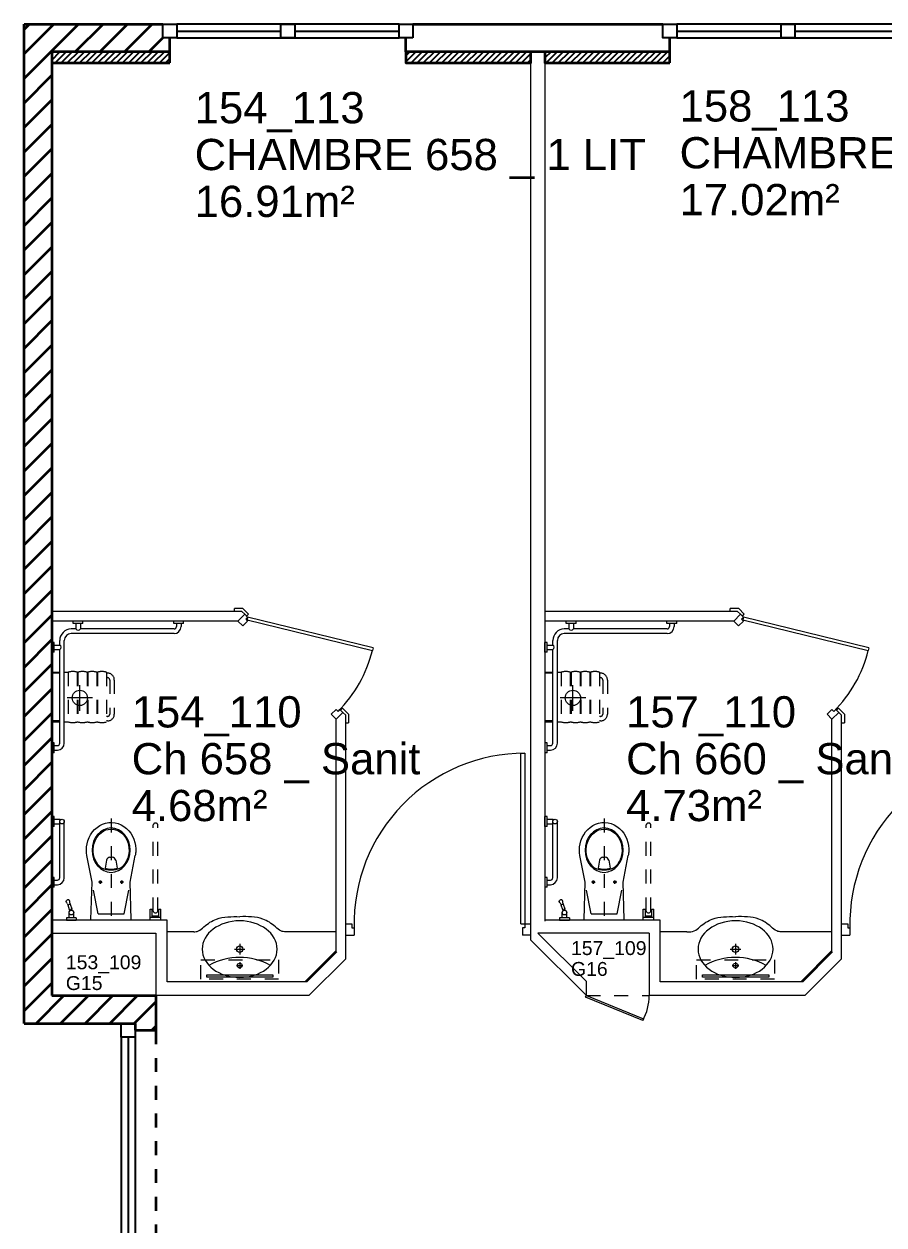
# Model space of a CAD drawing. Header units: metres. Extents: x -8 to 211, y -5 to 116.
# Drawn here: x 152.5 to 158.69, y 107.29 to 115.95 of the extents above; entities that cross this region are included whole.
import ezdxf

# ---------------------------------------------------------------- set-up
doc = ezdxf.new("R2010")
doc.units = ezdxf.units.M
doc.header["$LTSCALE"] = 0.6
doc.header["$MEASUREMENT"] = 0
for name, pattern in [('CACHÉ', [0.25, 0.125, -0.125]), ('CONTINU', [0]), ('HIDDEN2', [0.1875, 0.125, -0.0625])]:
    doc.linetypes.add(name, pattern=pattern)
doc.layers.get('0').update_dxf_attribs({"linetype": 'CONTINUOUS'})
for name, color, linetype in [('004 cloisons', 7, 'CONTINUOUS'), ('004 isolation', 7, 'CONTINUOUS'), ('007 Fenêtre', 7, 'CONTINUOUS'), ('A_Etiqu_Gaine', 8, 'CONTINUOUS'), ('A_Etiqu_Gaine_ancien', 8, 'CONTINUOUS'), ('A_Etiqu_Gaine_code', 8, 'CONTINUOUS'), ('A_Etiqu_Local', 8, 'CONTINUOUS')]:
    doc.layers.add(name, color=color, linetype=linetype)
for name, color, linetype, lineweight in [('A_MURS_CLOI', 7, 'CONTINU', 20), ('A_MURS_STRU', 7, 'CONTINU', 35), ('A_PORT', 8, 'CONTINUOUS', 0), ('A_SANI', 5, 'CONTINU', 0)]:
    doc.layers.add(name, color=color, linetype=linetype, lineweight=lineweight)
doc.styles.add('Attribut', font='arial.ttf')

# ---------------------------------------------------------------- blocks, each defined once
blk = doc.blocks.new('BROCA4-G699')
at = {"layer": '004 cloisons', "color": 1, "linetype": 'Continuous'}
for p, q in [((8.25001, 63.200008), (8.250002, 61.550018)), ((8.299997, 63.200008), (8.299997, 61.650017)), ((8.350008, 63.200008), (8.350008, 61.650017))]:
    blk.add_line(p, q, dxfattribs=at)
at = {"layer": '004 cloisons', "color": 7, "linetype": 'Continuous'}
for points in [[(8.25001, 63.200008), (8.25001, 63.300007), (8.350008, 63.300007), (8.350008, 63.200008)], [(8.25001, 61.550018), (8.25001, 61.650017), (8.350008, 61.650017), (8.350008, 61.550018)]]:
    blk.add_lwpolyline(points, close=True, dxfattribs=at)
blk = doc.blocks.new('BROCA4-G744')
at = {"layer": '004 cloisons', "color": 1, "linetype": 'Continuous'}
for p, q in [((13.850506, 70.499481), (12.250507, 70.499489)), ((12.250507, 70.449486), (13.000507, 70.449486)), ((13.100506, 70.449486), (13.850506, 70.449486)), ((12.250507, 70.39949), (13.850506, 70.399483))]:
    blk.add_line(p, q, dxfattribs=at)
at = {"layer": '004 cloisons', "color": 7, "linetype": 'Continuous'}
for points in [[(12.250507, 70.39949), (12.150509, 70.39949), (12.150509, 70.499489), (12.250507, 70.499489)], [(13.100506, 70.39949), (13.000507, 70.39949), (13.000507, 70.499489), (13.100506, 70.499489)], [(13.950504, 70.399483), (13.850506, 70.399483), (13.850506, 70.499481), (13.950504, 70.499481)]]:
    blk.add_lwpolyline(points, close=True, dxfattribs=at)
blk = doc.blocks.new('BROCA4-G749')
at = {"layer": '004 cloisons', "color": 1, "linetype": 'Continuous'}
for p, q in [((10.249798, 70.499474), (8.649792, 70.499489)), ((8.649792, 70.449486), (9.399792, 70.449486)), ((9.49979, 70.449486), (10.249798, 70.449486)), ((8.649792, 70.399483), (10.249798, 70.399483))]:
    blk.add_line(p, q, dxfattribs=at)
at = {"layer": '004 cloisons', "color": 7, "linetype": 'Continuous'}
for points in [[(8.649792, 70.399483), (8.549793, 70.399483), (8.549793, 70.499489), (8.649792, 70.499489)], [(9.49979, 70.399483), (9.399792, 70.399483), (9.399792, 70.499489), (9.49979, 70.499489)], [(10.349796, 70.399483), (10.249798, 70.399483), (10.249798, 70.499474), (10.349796, 70.499474)]]:
    blk.add_lwpolyline(points, close=True, dxfattribs=at)
blk = doc.blocks.new('A_Etiqu_Local')
at = {"style": 'Attribut', "flags": 1}
for tag, p in [('CODE_HOPITAL', (-0.4463, 1.9737)), ('CODE_SITE', (-0.4463, 1.7487)), ('CODE_BATIMENT', (-0.4463, 1.5237)), ('CODE_SECTEUR', (-0.4463, 1.2987)), ('CODE_ETAGE', (-0.4463, 1.0737)), ('NOM_NORMALISE', (-0.4463, -0.843)), ('SECTEUR_ACTIVITE', (-0.4463, -1.068)), ('SOUS_SECTEUR_ACTIVITE', (-0.4463, -1.293)), ('VOLUME', (-0.4463, -1.518)), ('SERVICE', (-0.4463, -1.743)), ('CODE_UG', (-0.4463, -1.968)), ('CODE_UA', (-0.4463, -2.193)), ('CODE_POLE', (-0.4463, -2.418)), ('OCCUPANT_EXTERNE', (-0.4463, -2.643)), ('DISPONIBILITE', (-0.4463, -2.868)), ('ACCES_HANDICAPES', (-0.4463, -3.093)), ('NATURE_SOL', (-0.4463, -3.318)), ('RISQUE_LABORATOIRE', (-0.4463, -3.543)), ('AMIANTE', (-0.4463, -3.768))]:
    blk.add_attdef(tag, p, '', height=0.15, dxfattribs=at)
at = {"layer": 'A_Etiqu_Local', "style": 'Attribut'}
for tag, p in [('CODE_PIECE', (-0.4483, 0.5327)), ('NOM_USAGE', (-0.4483, 0.1952)), ('SURFACE', (-0.4483, -0.1423))]:
    blk.add_attdef(tag, p, '', height=0.225, dxfattribs=at)
blk = doc.blocks.new('A_Etiqu_Gaine')
at = {"style": 'Attribut', "flags": 1}
for tag, p in [('CODE_HOPITAL', (-0.4323, 0.8651)), ('CODE_SITE', (-0.4323, 0.7151)), ('CODE_BATIMENT', (-0.4323, 0.5651)), ('CODE_SECTEUR', (-0.4323, 0.4151)), ('CODE_ETAGE', (-0.4323, 0.2651)), ('NOM_NORMALISE', (-0.4323, -0.3349)), ('SECTEUR_ACTIVITE', (-0.4323, -0.4849)), ('SOUS_SECTEUR_ACTIVITE', (-0.4323, -0.6349)), ('SURFACE', (-0.4323, -0.7849)), ('CODE_UG', (-0.4323, -0.9349)), ('CODE_POLE', (-0.4323, -1.0849)), ('AMIANTE', (-0.4323, -1.2349))]:
    blk.add_attdef(tag, p, '', height=0.1, dxfattribs=at)
at = {"layer": 'A_Etiqu_Gaine', "style": 'Attribut'}
blk.add_attdef('NOM_USAGE', (-0.4323, -0.1849), '', height=0.1, dxfattribs=at)
at = {"layer": 'A_Etiqu_Gaine_ancien', "style": 'Attribut'}
blk.add_attdef('CODE_PIECE_ANCIEN', (-0.4323, 0.1151), '', height=0.1, dxfattribs=at)
at = {"layer": 'A_Etiqu_Gaine_code', "style": 'Attribut'}
blk.add_attdef('CODE_PIECE', (-0.4323, -0.0349), '', height=0.1, dxfattribs=at)

msp = doc.modelspace()

# ---------------------------------------------------------------- linework, layer by layer
at = {"layer": '004 cloisons', "color": 8, "linetype": 'Continuous'}
msp.add_line((156.2499, 115.7456), (156.1499, 115.7456), dxfattribs=at)
at = {"layer": '004 isolation', "color": 8, "linetype": 'Continuous'}
for p, q in [((152.7146, 115.7456), (152.6999, 115.7309)), ((152.6999, 115.6867), (152.7588, 115.7456)), ((152.6999, 115.6656), (152.6999, 115.7456)), ((152.6999, 115.7456), (153.5497, 115.7456)), ((152.803, 115.7456), (152.723, 115.6656)), ((152.7672, 115.6656), (152.8472, 115.7456)), ((152.8914, 115.7456), (152.8114, 115.6656)), ((152.8556, 115.6656), (152.9356, 115.7456)), ((152.9798, 115.7456), (152.8998, 115.6656)), ((152.944, 115.6656), (153.024, 115.7456)), ((153.0682, 115.7456), (152.9882, 115.6656)), ((153.0324, 115.6656), (153.1123, 115.7456)), ((153.1565, 115.7456), (153.0766, 115.6656)), ((153.1207, 115.6656), (153.2007, 115.7456)), ((153.2449, 115.7456), (153.165, 115.6656)), ((153.2091, 115.6656), (153.2891, 115.7456)), ((153.3333, 115.7456), (153.2533, 115.6656)), ((153.2975, 115.6656), (153.3775, 115.7456)), ((153.4217, 115.7456), (153.3417, 115.6656)), ((153.3859, 115.6656), (153.4659, 115.7456)), ((153.5101, 115.7456), (153.4301, 115.6656)), ((153.4743, 115.6656), (153.5496, 115.741)), ((153.5496, 115.6968), (153.5185, 115.6656)), ((153.5497, 115.7456), (153.5497, 115.6656)), ((155.2778, 115.7456), (155.2496, 115.7174)), ((155.2496, 115.6732), (155.322, 115.7456)), ((155.2497, 115.7456), (156.1499, 115.7456)), ((155.2497, 115.6656), (155.2497, 115.7456)), ((155.3662, 115.7456), (155.2862, 115.6656)), ((155.3304, 115.6656), (155.4104, 115.7456)), ((155.4546, 115.7456), (155.3746, 115.6656)), ((155.4188, 115.6656), (155.4988, 115.7456)), ((155.543, 115.7456), (155.463, 115.6656)), ((155.5072, 115.6656), (155.5872, 115.7456)), ((155.6314, 115.7456), (155.5514, 115.6656)), ((155.5956, 115.6656), (155.6756, 115.7456)), ((155.7198, 115.7456), (155.6398, 115.6656)), ((155.684, 115.6656), (155.764, 115.7456)), ((155.8082, 115.7456), (155.7282, 115.6656)), ((155.7724, 115.6656), (155.8524, 115.7456)), ((155.8966, 115.7456), (155.8166, 115.6656)), ((155.8608, 115.6656), (155.9408, 115.7456)), ((155.985, 115.7456), (155.9049, 115.6656)), ((155.9491, 115.6656), (156.0291, 115.7456)), ((156.0733, 115.7456), (155.9933, 115.6656)), ((156.0376, 115.6656), (156.1175, 115.7456)), ((156.1499, 115.7337), (156.0817, 115.6656)), ((156.1259, 115.6656), (156.1499, 115.6896)), ((156.1499, 115.7456), (156.1499, 115.6656)), ((156.2943, 115.7456), (156.2501, 115.7014)), ((156.2502, 115.7456), (157.1504, 115.7456)), ((156.2502, 115.6656), (156.2502, 115.7456)), ((156.2585, 115.6656), (156.3385, 115.7456)), ((156.3827, 115.7456), (156.3027, 115.6656)), ((156.3469, 115.6656), (156.4269, 115.7456)), ((156.4711, 115.7456), (156.3911, 115.6656)), ((156.4353, 115.6656), (156.5153, 115.7456)), ((156.5595, 115.7456), (156.4795, 115.6656)), ((156.5237, 115.6656), (156.6037, 115.7456)), ((156.6479, 115.7456), (156.5679, 115.6656)), ((156.6121, 115.6656), (156.692, 115.7456)), ((156.7363, 115.7456), (156.6562, 115.6656)), ((156.7005, 115.6656), (156.7805, 115.7456)), ((156.8247, 115.7456), (156.7447, 115.6656)), ((156.7889, 115.6656), (156.8688, 115.7456)), ((156.913, 115.7456), (156.833, 115.6656)), ((156.8772, 115.6656), (156.9572, 115.7456)), ((157.0014, 115.7456), (156.9214, 115.6656)), ((156.9656, 115.6656), (157.0456, 115.7456)), ((157.0898, 115.7456), (157.0098, 115.6656)), ((157.054, 115.6656), (157.134, 115.7456)), ((157.1504, 115.7178), (157.0982, 115.6656)), ((157.1504, 115.7456), (157.1504, 115.6656)), ((153.5497, 115.6656), (152.6999, 115.6656)), ((156.1499, 115.6656), (155.2497, 115.6656)), ((157.1504, 115.6656), (156.2502, 115.6656)), ((157.1424, 115.6656), (157.1504, 115.6736))]:
    msp.add_line(p, q, dxfattribs=at)
at = {"layer": 'A_MURS_CLOI', "color": 8, "linetype": 'Continuous'}
for p, q in [((156.2499, 115.7456), (156.2499, 109.4832)), ((154.0677, 111.7145), (152.6999, 111.7145)), ((154.0142, 111.7145), (154.0142, 111.7345)), ((154.076, 111.7345), (154.0142, 111.7345)), ((154.0677, 111.7145), (154.0885, 111.6937)), ((154.076, 111.7345), (154.1157, 111.6948)), ((157.638, 111.7145), (156.2499, 111.7145)), ((157.6463, 111.7345), (157.5845, 111.7345)), ((157.5845, 111.7145), (157.5845, 111.7345)), ((157.638, 111.7145), (157.6588, 111.6937)), ((157.6463, 111.7345), (157.686, 111.6948)), ((154.0387, 111.6445), (152.6999, 111.6445)), ((154.1016, 111.6806), (154.1157, 111.6948)), ((157.6096, 111.6445), (156.2499, 111.6445)), ((157.6719, 111.6806), (157.686, 111.6948)), ((154.7927, 111.0178), (154.7786, 111.0036)), ((154.7927, 111.0178), (154.8364, 110.9741)), ((158.363, 111.0178), (158.3489, 111.0036)), ((158.363, 111.0178), (158.4067, 110.9741)), ((154.7464, 109.2629), (154.7464, 110.9368)), ((154.7956, 110.9866), (154.8164, 110.9658)), ((154.8164, 109.2116), (154.8164, 110.9658)), ((154.8364, 110.9741), (154.8364, 110.9123)), ((158.3164, 110.9371), (158.3659, 110.9866)), ((158.3164, 110.9371), (158.3167, 110.9368)), ((158.3167, 109.2629), (158.3167, 110.9368)), ((158.3659, 110.9866), (158.3867, 110.9658)), ((158.3867, 109.2116), (158.3867, 110.9658)), ((158.4067, 110.9741), (158.4067, 110.9123)), ((154.8164, 110.9123), (154.8364, 110.9123)), ((158.3867, 110.9123), (158.4067, 110.9123)), ((153.5299, 109.4893), (152.6999, 109.4893)), ((153.5299, 109.0461), (153.5299, 109.4893)), ((157.0799, 109.4893), (156.2499, 109.4893)), ((157.0799, 109.0461), (157.0799, 109.4893)), ((152.6999, 109.3961), (153.4499, 109.3961)), ((153.4499, 109.3961), (153.4499, 108.9461)), ((156.2002, 109.3961), (156.5499, 109.0464)), ((156.9999, 109.3961), (156.2002, 109.3961)), ((156.9999, 109.3961), (156.9999, 108.9461)), ((156.1499, 109.3461), (156.5499, 108.9461)), ((154.8164, 109.2116), (154.551, 108.9461)), ((158.3867, 109.2116), (158.1213, 108.9461)), ((154.5296, 109.0461), (153.5299, 109.0461)), ((156.5499, 108.9461), (156.5499, 109.0464)), ((158.0999, 109.0461), (157.0799, 109.0461)), ((154.551, 108.9461), (153.4499, 108.9461)), ((158.1213, 108.9461), (156.9999, 108.9461))]:
    msp.add_line(p, q, dxfattribs=at)
for points in [[(156.1499, 109.4961), (156.1499, 115.7456)], [(156.1499, 109.3461), (156.1499, 109.4823), (156.1499, 109.4961)]]:
    msp.add_lwpolyline(points, dxfattribs=at)
at = {"layer": 'A_MURS_STRU', "color": 8, "linetype": 'Continuous'}
for p, q in [((152.4999, 108.7461), (152.4999, 115.9461)), ((152.4999, 115.9461), (153.4997, 115.9456)), ((153.5497, 115.6656), (153.5497, 115.8456)), ((152.6999, 115.7456), (152.6999, 108.9461)), ((154.7464, 109.2629), (154.5296, 109.0461)), ((158.3167, 109.2629), (158.0999, 109.0461)), ((152.6999, 108.9461), (153.4499, 108.9461)), ((153.4499, 108.9461), (153.4499, 108.6961)), ((152.4999, 108.7461), (153.2999, 108.7461)), ((153.2999, 108.7461), (153.2999, 108.6961)), ((153.2999, 108.6961), (153.4499, 108.6961))]:
    msp.add_line(p, q, dxfattribs=at)
at = {"layer": 'A_MURS_STRU', "color": 8}
for p, q in [((152.4999, 115.9071), (152.5387, 115.9459)), ((152.4999, 115.7303), (152.7152, 115.9456)), ((152.4999, 115.5535), (152.8919, 115.9456)), ((152.8687, 115.7456), (153.0687, 115.9456)), ((153.0455, 115.7456), (153.2455, 115.9456)), ((153.2223, 115.7456), (153.4223, 115.9456)), ((153.399, 115.7456), (153.4997, 115.8462)), ((152.4999, 115.3768), (152.6998, 115.5767)), ((152.4999, 115.2), (152.6998, 115.3999)), ((152.4999, 115.0232), (152.6998, 115.2231)), ((152.4999, 114.8464), (152.6998, 115.0463)), ((152.4999, 114.6697), (152.6997, 114.8695)), ((152.4999, 114.4929), (152.6997, 114.6927)), ((152.4999, 114.3161), (152.6997, 114.516)), ((152.4999, 114.1393), (152.6997, 114.3392)), ((152.4999, 113.9626), (152.6997, 114.1624)), ((152.4999, 113.7858), (152.6997, 113.9856)), ((152.4999, 113.609), (152.6997, 113.8089)), ((152.4999, 113.4322), (152.6997, 113.6321)), ((152.4999, 113.2554), (152.6997, 113.4553)), ((152.4999, 113.0787), (152.6997, 113.2785)), ((152.4999, 112.9019), (152.6997, 113.1017)), ((152.4999, 112.7251), (152.6997, 112.925)), ((152.4999, 112.5483), (152.6997, 112.7482)), ((152.4999, 112.3716), (152.6997, 112.5714)), ((152.4999, 112.1948), (152.6999, 112.3948)), ((152.4999, 112.018), (152.6999, 112.218)), ((152.4999, 111.8412), (152.6999, 112.0412)), ((152.4999, 111.6645), (152.6999, 111.8645)), ((152.4999, 111.4877), (152.6999, 111.6877)), ((152.4999, 111.3109), (152.6999, 111.5109)), ((152.4999, 111.1341), (152.6999, 111.3341)), ((152.4999, 110.9573), (152.6999, 111.1573)), ((152.4999, 110.7806), (152.6999, 110.9806)), ((152.4999, 110.6038), (152.6999, 110.8038)), ((152.4999, 110.427), (152.6999, 110.627)), ((152.4999, 110.2502), (152.6999, 110.4502)), ((152.4999, 110.0735), (152.6999, 110.2735)), ((152.4999, 109.8967), (152.6999, 110.0967)), ((152.4999, 109.7199), (152.6999, 109.9199)), ((152.4999, 109.5431), (152.6999, 109.7431)), ((152.4999, 109.3664), (152.6999, 109.5664)), ((152.4999, 109.1896), (152.6999, 109.3896)), ((152.4999, 109.0128), (152.6999, 109.2128)), ((152.4999, 108.836), (152.6999, 109.036)), ((152.5867, 108.7461), (152.7868, 108.9461)), ((152.7635, 108.7461), (152.9635, 108.9461)), ((152.9403, 108.7461), (153.1403, 108.9461)), ((153.1171, 108.7461), (153.3171, 108.9461)), ((153.2939, 108.7461), (153.4499, 108.9021)), ((153.4206, 108.6961), (153.4499, 108.7254))]:
    msp.add_line(p, q, dxfattribs=at)
at = {"layer": 'A_MURS_STRU', "color": 8, "linetype": 'CACHÉ'}
msp.add_line((153.4499, 108.6961), (153.4499, 107.0461), dxfattribs=at)
at = {"layer": 'A_MURS_STRU', "color": 8, "linetype": 'Continuous'}
for points in [[(155.2997, 115.9456), (157.1004, 115.9456)], [(157.1504, 115.7456), (155.2494, 115.7456), (155.2494, 115.8456)], [(157.1504, 115.6656), (157.1504, 115.8456)], [(153.5497, 115.7456), (152.6999, 115.7456)], [(155.2497, 115.7456), (155.2497, 115.6656), (156.1499, 115.6656), (156.1499, 115.7456)], [(156.2502, 115.7456), (156.2502, 115.6656), (157.1504, 115.6656)], [(152.6999, 115.6656), (153.5497, 115.6656)]]:
    msp.add_lwpolyline(points, dxfattribs=at)
at = {"layer": 'A_PORT', "color": 8, "linetype": 'Continuous'}
for p, q in [((154.11, 111.6728), (154.1053, 111.6534)), ((154.1053, 111.6534), (155.0083, 111.4325)), ((155.0129, 111.4519), (154.11, 111.6728)), ((157.6803, 111.6728), (157.6756, 111.6534)), ((157.6756, 111.6534), (158.5785, 111.4325)), ((158.5832, 111.4519), (157.6803, 111.6728)), ((155.0129, 111.4519), (155.0081, 111.4325)), ((158.5832, 111.4519), (158.5784, 111.4325)), ((156.076, 110.6923), (156.106, 110.6923)), ((156.076, 109.4623), (156.076, 110.6923)), ((156.106, 110.6923), (156.106, 109.4345)), ((154.8164, 109.3823), (154.8164, 109.4623)), ((154.8164, 109.4623), (154.8603, 109.4623)), ((154.8603, 109.4623), (154.8603, 109.4345)), ((156.076, 109.4623), (156.1499, 109.4623)), ((158.3867, 109.462), (158.4306, 109.462)), ((158.3867, 109.3823), (158.3867, 109.462)), ((158.4306, 109.462), (158.4306, 109.4342)), ((154.8164, 109.3823), (154.8763, 109.3823)), ((154.8603, 109.4345), (154.8763, 109.4345)), ((154.8763, 109.4345), (154.8763, 109.3823)), ((156.09, 109.4345), (156.09, 109.3823)), ((156.106, 109.4345), (156.09, 109.4345)), ((156.1499, 109.3823), (156.09, 109.3823)), ((158.3867, 109.382), (158.4466, 109.382)), ((158.4306, 109.4342), (158.4466, 109.4342)), ((158.4466, 109.4342), (158.4466, 109.382)), ((156.5436, 108.9352), (156.5499, 108.9461)), ((156.5499, 108.9461), (156.9613, 108.7778)), ((156.955, 108.7668), (156.5436, 108.9352)), ((156.9613, 108.7778), (156.955, 108.7668))]:
    msp.add_line(p, q, dxfattribs=at)
at = {"layer": 'A_PORT', "color": 8, "linetype": 'CACHÉ'}
msp.add_line((156.5499, 108.9461), (156.9999, 108.9461), dxfattribs=at)
at = {"layer": 'A_PORT', "color": 8, "linetype": 'Continuous'}
for points in [[(154.0888, 111.694), (154.11, 111.6728), (154.0959, 111.6587), (154.11, 111.6445), (154.0747, 111.6092), (154.0393, 111.6445), (154.0888, 111.694)], [(157.6591, 111.694), (157.6803, 111.6728), (157.6662, 111.6587), (157.6803, 111.6445), (157.645, 111.6092), (157.6096, 111.6445), (157.6591, 111.694)], [(154.7464, 111.0081), (154.7606, 110.994), (154.7747, 111.0081), (154.7959, 110.9869), (154.7464, 110.9374), (154.7111, 110.9728), (154.7464, 111.0081)], [(158.3167, 111.0081), (158.3309, 110.994), (158.345, 111.0081), (158.3662, 110.9869), (158.3167, 110.9374), (158.2814, 110.9728), (158.3167, 111.0081)]]:
    msp.add_lwpolyline(points, dxfattribs=at)
at = {"layer": 'A_PORT', "color": 8}
for centre in [(154.0959, 111.6587), (157.6662, 111.6587)]:
    msp.add_arc(centre, 0.94, 315, 346.07535, dxfattribs=at)
at = {"layer": 'A_PORT', "color": 8, "linetype": 'Continuous'}
for centre, radius, start, end in [((156.106, 109.4623), 1.23, 90, 181.29426), ((159.6763, 109.462), 1.23, 90, 181.29426), ((156.6635, 108.9351), 0.3366, 330.00002, 1.85964)]:
    msp.add_arc(centre, radius, start, end, dxfattribs=at)
at = {"layer": 'A_SANI', "color": 8, "linetype": 'Continuous'}
for p, q in [((152.9243, 111.6445), (152.8536, 111.6445)), ((152.8536, 111.6278), (152.8536, 111.6445)), ((152.9243, 111.6278), (152.8536, 111.6278)), ((152.8725, 111.6278), (152.8725, 111.5875)), ((152.9055, 111.6278), (152.9055, 111.5875)), ((152.9243, 111.6278), (152.9243, 111.6445)), ((153.5784, 111.6278), (153.5784, 111.6445)), ((153.6491, 111.6278), (153.5784, 111.6278)), ((153.5972, 111.6278), (153.5972, 111.6045)), ((153.6302, 111.6278), (153.6302, 111.6045)), ((153.6491, 111.6278), (153.6491, 111.6445)), ((156.4743, 111.6445), (156.4036, 111.6445)), ((156.4036, 111.6278), (156.4036, 111.6445)), ((156.4743, 111.6278), (156.4036, 111.6278)), ((156.4225, 111.6278), (156.4225, 111.5875)), ((156.4555, 111.6278), (156.4555, 111.5875)), ((156.4743, 111.6278), (156.4743, 111.6445)), ((157.1284, 111.6278), (157.1284, 111.6445)), ((157.1991, 111.6278), (157.1284, 111.6278)), ((157.1472, 111.6278), (157.1472, 111.6045)), ((157.1802, 111.6278), (157.1802, 111.6045)), ((157.1991, 111.6278), (157.1991, 111.6445)), ((152.8725, 111.5875), (152.84, 111.5875)), ((153.5802, 111.5545), (152.84, 111.5545)), ((153.5802, 111.5875), (152.9055, 111.5875)), ((156.4225, 111.5875), (156.39, 111.5875)), ((157.1302, 111.5545), (156.39, 111.5545)), ((157.1302, 111.5875), (156.4555, 111.5875)), ((152.7, 111.4202), (152.7, 111.4909)), ((152.7167, 111.4909), (152.7, 111.4909)), ((152.7167, 111.4202), (152.7167, 111.4909)), ((152.7167, 111.472), (152.757, 111.472)), ((152.757, 111.472), (152.757, 111.5045)), ((152.79, 110.7643), (152.79, 111.5045)), ((156.25, 111.4202), (156.25, 111.4909)), ((156.2667, 111.4909), (156.25, 111.4909)), ((156.2667, 111.4202), (156.2667, 111.4909)), ((156.2667, 111.472), (156.307, 111.472)), ((156.307, 111.472), (156.307, 111.5045)), ((156.34, 110.7643), (156.34, 111.5045)), ((152.7167, 111.4202), (152.7, 111.4202)), ((152.7167, 111.439), (152.757, 111.439)), ((152.757, 110.7643), (152.757, 111.439)), ((156.2667, 111.4202), (156.25, 111.4202)), ((156.2667, 111.439), (156.307, 111.439)), ((156.307, 110.7643), (156.307, 111.439)), ((152.9016, 110.9984), (152.9016, 111.183)), ((156.4516, 110.9984), (156.4516, 111.183)), ((152.9939, 111.0907), (152.8093, 111.0907)), ((156.5439, 111.0907), (156.3593, 111.0907)), ((152.7167, 110.7661), (152.7, 110.7661)), ((152.7167, 110.6954), (152.7167, 110.7661)), ((156.2667, 110.7661), (156.25, 110.7661)), ((156.2667, 110.6954), (156.2667, 110.7661)), ((152.7167, 110.6954), (152.7, 110.6954)), ((152.7167, 110.7473), (152.74, 110.7473)), ((152.7167, 110.7143), (152.74, 110.7143)), ((156.2667, 110.6954), (156.25, 110.6954)), ((156.2667, 110.7473), (156.29, 110.7473)), ((156.2667, 110.7143), (156.29, 110.7143)), ((152.6999, 110.1645), (152.6999, 110.2352)), ((152.7166, 110.2352), (152.6999, 110.2352)), ((152.7166, 110.1645), (152.6999, 110.1645)), ((152.7166, 110.1645), (152.7166, 110.2352)), ((152.7166, 110.2164), (152.7569, 110.2164)), ((152.7166, 110.1834), (152.7569, 110.1834)), ((152.7569, 109.7952), (152.7569, 110.1999)), ((152.7899, 109.7952), (152.7899, 110.1999)), ((156.2499, 110.1645), (156.2499, 110.2352)), ((156.2666, 110.2352), (156.2499, 110.2352)), ((156.2666, 110.1645), (156.2499, 110.1645)), ((156.2666, 110.1645), (156.2666, 110.2352)), ((156.2666, 110.2164), (156.3069, 110.2164)), ((156.2666, 110.1834), (156.3069, 110.1834)), ((156.3069, 109.7952), (156.3069, 110.1999)), ((156.3399, 109.7952), (156.3399, 110.1999)), ((152.9893, 109.7639), (152.9528, 109.9544)), ((153.0936, 109.9214), (153.0839, 109.8631)), ((153.1183, 109.9422), (153.1352, 109.9422)), ((153.1599, 109.9214), (153.1696, 109.8633)), ((153.2643, 109.7639), (153.3007, 109.9544)), ((156.5393, 109.7639), (156.5028, 109.9544)), ((156.6436, 109.9214), (156.6339, 109.8631)), ((156.6683, 109.9422), (156.6852, 109.9422)), ((156.7099, 109.9214), (156.7196, 109.8633)), ((156.8143, 109.7639), (156.8507, 109.9544)), ((152.7166, 109.7971), (152.6999, 109.7971)), ((152.7166, 109.7264), (152.6999, 109.7264)), ((152.7166, 109.7264), (152.7166, 109.7971)), ((152.7166, 109.7782), (152.7399, 109.7782)), ((152.7166, 109.7452), (152.7399, 109.7452)), ((152.9818, 109.4939), (152.9893, 109.7639)), ((153.0373, 109.7639), (153.0613, 109.7639)), ((153.0493, 109.7519), (153.0493, 109.7759)), ((153.2163, 109.7639), (153.1923, 109.7639)), ((153.2043, 109.7519), (153.2043, 109.7759)), ((153.2718, 109.4939), (153.2643, 109.7639)), ((156.2666, 109.7971), (156.2499, 109.7971)), ((156.2666, 109.7264), (156.2499, 109.7264)), ((156.2666, 109.7264), (156.2666, 109.7971)), ((156.2666, 109.7782), (156.2899, 109.7782)), ((156.2666, 109.7452), (156.2899, 109.7452)), ((156.5318, 109.4939), (156.5393, 109.7639)), ((156.5873, 109.7639), (156.6113, 109.7639)), ((156.5993, 109.7519), (156.5993, 109.7759)), ((156.7663, 109.7639), (156.7423, 109.7639)), ((156.7543, 109.7519), (156.7543, 109.7759)), ((156.8218, 109.4939), (156.8143, 109.7639)), ((153.0336, 109.5346), (152.9994, 109.7046)), ((153.2199, 109.5346), (153.2541, 109.7046)), ((156.5836, 109.5346), (156.5494, 109.7046)), ((156.7699, 109.5346), (156.8041, 109.7046)), ((152.8138, 109.6074), (152.8163, 109.5996)), ((152.8151, 109.5992), (152.8323, 109.6048)), ((152.8151, 109.5992), (152.826, 109.5652)), ((152.8245, 109.506), (152.8245, 109.5463)), ((152.826, 109.5652), (152.8432, 109.5707)), ((152.8272, 109.5656), (152.8301, 109.5565)), ((152.8287, 109.6122), (152.8312, 109.6044)), ((152.8323, 109.6048), (152.8432, 109.5707)), ((152.8421, 109.5704), (152.8454, 109.56)), ((153.4077, 109.4893), (153.4077, 109.5688)), ((153.4077, 109.5688), (153.4235, 109.5688)), ((153.4235, 109.5103), (153.4235, 109.5688)), ((153.4235, 109.5612), (153.4302, 109.5612)), ((153.4632, 109.5612), (153.4698, 109.5612)), ((153.4698, 109.5103), (153.4698, 109.5688)), ((153.4698, 109.5688), (153.4857, 109.5688)), ((153.4857, 109.4893), (153.4857, 109.5688)), ((156.3638, 109.6074), (156.3663, 109.5996)), ((156.3651, 109.5992), (156.3823, 109.6048)), ((156.3651, 109.5992), (156.376, 109.5652)), ((156.3745, 109.506), (156.3745, 109.5463)), ((156.376, 109.5652), (156.3932, 109.5707)), ((156.3772, 109.5656), (156.3801, 109.5565)), ((156.3787, 109.6122), (156.3812, 109.6044)), ((156.3823, 109.6048), (156.3932, 109.5707)), ((156.3921, 109.5704), (156.3954, 109.56)), ((156.9577, 109.4893), (156.9577, 109.5688)), ((156.9577, 109.5688), (156.9735, 109.5688)), ((156.9735, 109.5103), (156.9735, 109.5688)), ((156.9735, 109.5612), (156.9802, 109.5612)), ((157.0132, 109.5612), (157.0198, 109.5612)), ((157.0198, 109.5103), (157.0198, 109.5688)), ((157.0198, 109.5688), (157.0357, 109.5688)), ((157.0357, 109.4893), (157.0357, 109.5688)), ((152.8057, 109.506), (152.8057, 109.4893)), ((152.8764, 109.506), (152.8057, 109.506)), ((152.8057, 109.4893), (152.8764, 109.4893)), ((152.8575, 109.506), (152.8575, 109.5441)), ((152.8764, 109.506), (152.8764, 109.4893)), ((153.0336, 109.5346), (153.2199, 109.5346)), ((153.4077, 109.5103), (153.4857, 109.5103)), ((153.4235, 109.5213), (153.4698, 109.5213)), ((156.4264, 109.506), (156.3557, 109.506)), ((156.3557, 109.506), (156.3557, 109.4893)), ((156.3557, 109.4893), (156.4264, 109.4893)), ((156.4075, 109.506), (156.4075, 109.5441)), ((156.4264, 109.506), (156.4264, 109.4893)), ((156.5836, 109.5346), (156.7699, 109.5346)), ((156.9577, 109.5103), (157.0357, 109.5103)), ((156.9735, 109.5213), (157.0198, 109.5213)), ((153.7214, 109.4046), (153.5299, 109.4046)), ((154.7449, 109.4046), (154.3836, 109.4046)), ((157.2714, 109.4046), (157.0799, 109.4046)), ((158.3152, 109.4046), (157.9539, 109.4046)), ((154.0525, 109.3188), (154.0525, 109.2423)), ((157.6228, 109.3188), (157.6228, 109.2423)), ((154.0143, 109.2806), (154.0908, 109.2806)), ((157.5846, 109.2806), (157.6611, 109.2806)), ((154.0286, 109.1623), (154.0764, 109.1623)), ((154.0525, 109.1862), (154.0525, 109.1384)), ((157.5989, 109.1623), (157.6467, 109.1623)), ((157.6228, 109.1862), (157.6228, 109.1384)), ((153.8151, 109.08), (153.8151, 109.0945)), ((153.8151, 109.0945), (154.2915, 109.0945)), ((154.2915, 109.08), (153.8151, 109.08)), ((154.2915, 109.0945), (154.2915, 109.08)), ((157.3854, 109.08), (157.3854, 109.0945)), ((157.3854, 109.0945), (157.8618, 109.0945)), ((157.8618, 109.08), (157.3854, 109.08)), ((157.8618, 109.0945), (157.8618, 109.08))]:
    msp.add_line(p, q, dxfattribs=at)
at = {"layer": 'A_SANI', "color": 8, "linetype": 'HIDDEN2', "ltscale": 0.5}
for p, q in [((152.7, 111.2765), (152.757, 111.2765)), ((152.79, 111.2765), (152.8183, 111.2765)), ((152.8183, 111.2765), (152.8183, 110.9179)), ((152.8833, 111.2765), (152.8833, 110.9179)), ((152.8833, 111.2765), (152.8883, 111.2765)), ((152.8883, 111.2765), (152.8883, 110.9179)), ((152.9533, 111.2765), (152.9533, 110.9179)), ((152.9533, 111.2765), (152.9583, 111.2765)), ((152.9583, 111.2765), (152.9583, 110.9179)), ((153.0233, 111.2765), (153.0233, 110.9179)), ((153.0233, 111.2765), (153.0283, 111.2765)), ((153.0283, 111.2765), (153.0283, 110.9179)), ((153.0933, 111.2765), (153.0933, 110.9179)), ((156.25, 111.2765), (156.307, 111.2765)), ((156.34, 111.2765), (156.3683, 111.2765)), ((156.3683, 111.2765), (156.3683, 110.9179)), ((156.4333, 111.2765), (156.4333, 110.9179)), ((156.4333, 111.2765), (156.4383, 111.2765)), ((156.4383, 111.2765), (156.4383, 110.9179)), ((156.5033, 111.2765), (156.5033, 110.9179)), ((156.5033, 111.2765), (156.5083, 111.2765)), ((156.5083, 111.2765), (156.5083, 110.9179)), ((156.5733, 111.2765), (156.5733, 110.9179)), ((156.5733, 111.2765), (156.5783, 111.2765)), ((156.5783, 111.2765), (156.5783, 110.9179)), ((156.6433, 111.2765), (156.6433, 110.9179)), ((152.757, 111.2697), (152.7, 111.2697)), ((153.1, 111.2697), (153.0933, 111.2697)), ((153.1, 111.2367), (153.0933, 111.2367)), ((153.117, 111.2197), (153.117, 110.9747)), ((153.15, 111.2197), (153.15, 110.9747)), ((156.307, 111.2697), (156.25, 111.2697)), ((156.65, 111.2697), (156.6433, 111.2697)), ((156.65, 111.2367), (156.6433, 111.2367)), ((156.667, 111.2197), (156.667, 110.9747)), ((156.7, 111.2197), (156.7, 110.9747)), ((153.1, 110.9577), (153.0933, 110.9577)), ((156.65, 110.9577), (156.6433, 110.9577)), ((152.757, 110.9247), (152.7, 110.9247)), ((152.7, 110.9179), (152.757, 110.9179)), ((152.79, 110.9179), (152.8183, 110.9179)), ((152.8833, 110.9179), (152.8883, 110.9179)), ((152.9533, 110.9179), (152.9583, 110.9179)), ((153.0233, 110.9179), (153.0283, 110.9179)), ((153.1, 110.9247), (153.0933, 110.9247)), ((156.307, 110.9247), (156.25, 110.9247)), ((156.25, 110.9179), (156.307, 110.9179)), ((156.34, 110.9179), (156.3683, 110.9179)), ((156.4333, 110.9179), (156.4383, 110.9179)), ((156.5033, 110.9179), (156.5083, 110.9179)), ((156.5733, 110.9179), (156.5783, 110.9179)), ((156.65, 110.9247), (156.6433, 110.9247)), ((153.4302, 109.5536), (153.4302, 110.1772)), ((153.4632, 109.5536), (153.4632, 110.1772)), ((156.9802, 109.5536), (156.9802, 110.1772)), ((157.0132, 109.5536), (157.0132, 110.1772)), ((153.7725, 109.0641), (153.7725, 109.2041)), ((153.7725, 109.2041), (154.3325, 109.2041)), ((154.3325, 109.2041), (154.3325, 109.0641)), ((157.3428, 109.0641), (157.3428, 109.2041)), ((157.3428, 109.2041), (157.9028, 109.2041)), ((157.9028, 109.2041), (157.9028, 109.0641)), ((154.3325, 109.0641), (153.7725, 109.0641)), ((157.9028, 109.0641), (157.3428, 109.0641))]:
    msp.add_line(p, q, dxfattribs=at)
at = {"layer": 'A_SANI', "color": 8, "linetype": 'HIDDEN2'}
for p, q in [((153.1268, 110.2218), (153.1268, 109.4695)), ((156.6768, 110.2218), (156.6768, 109.4695))]:
    msp.add_line(p, q, dxfattribs=at)
at = {"layer": 'A_SANI', "color": 8, "linetype": 'Continuous'}
for centre, radius in [((152.9016, 111.0907), 0.055), ((156.4516, 111.0907), 0.055), ((152.7734, 110.1999), 0.0165), ((156.3234, 110.1999), 0.0165), ((153.0493, 109.7639), 0.008), ((153.2043, 109.7639), 0.008), ((156.5993, 109.7639), 0.008), ((156.7543, 109.7639), 0.008), ((152.841, 109.5441), 0.0165), ((156.391, 109.5441), 0.0165), ((154.0525, 109.2806), 0.023), ((157.6228, 109.2806), 0.023), ((154.0525, 109.1623), 0.0175), ((157.6228, 109.1623), 0.0175)]:
    msp.add_circle(centre, radius, dxfattribs=at)
for centre, radius, start, end in [((152.84, 111.5045), 0.083, 90, 180), ((152.84, 111.5045), 0.05, 90, 180), ((152.889, 111.5967), 0.0189, 209.13506, 330.86494), ((153.5802, 111.6045), 0.017, 270, 0), ((153.5802, 111.6045), 0.05, 270, 0), ((156.39, 111.5045), 0.083, 90, 180), ((156.39, 111.5045), 0.05, 90, 180), ((156.439, 111.5967), 0.0189, 209.13506, 330.86494), ((157.1302, 111.6045), 0.017, 270, 0), ((157.1302, 111.6045), 0.05, 270, 0), ((152.7478, 111.4555), 0.0189, 299.13506, 60.86494), ((156.2978, 111.4555), 0.0189, 299.13506, 60.86494), ((152.74, 110.7643), 0.05, 270, 0), ((152.74, 110.7643), 0.017, 270, 0), ((156.29, 110.7643), 0.05, 270, 0), ((156.29, 110.7643), 0.017, 270, 0), ((152.7477, 110.1999), 0.0189, 39.88813, 60.86494), ((156.2977, 110.1999), 0.0189, 39.88813, 60.86494), ((153.1183, 109.9172), 0.025, 90, 170.48257), ((153.1352, 109.9172), 0.025, 9.51743, 90), ((156.6683, 109.9172), 0.025, 90, 170.48257), ((156.6852, 109.9172), 0.025, 9.51743, 90), ((153.0793, 109.9124), 0.05, 225.91597, 244.7386), ((153.1264, 110.0121), 0.1602, 244.7386, 295.27673), ((153.1264, 110.0176), 0.1602, 254.61449, 285.64877), ((153.1735, 109.9124), 0.05, 295.27673, 313.69166), ((156.6293, 109.9124), 0.05, 225.91597, 244.7386), ((156.6764, 110.0121), 0.1602, 244.7386, 295.27673), ((156.6764, 110.0176), 0.1602, 254.61449, 285.64877), ((156.7235, 109.9124), 0.05, 295.27673, 313.69166), ((152.7399, 109.7952), 0.017, 270, 0), ((152.7399, 109.7952), 0.05, 270, 0), ((156.2899, 109.7952), 0.017, 270, 0), ((156.2899, 109.7952), 0.05, 270, 0), ((153.4467, 109.5603), 0.0178, 201.92878, 338.07122), ((156.9967, 109.5603), 0.0178, 201.92878, 338.07122), ((154.0525, 108.774), 0.4476, 60.42755, 119.57245), ((157.6228, 108.774), 0.4476, 60.42755, 119.57245)]:
    msp.add_arc(centre, radius, start, end, dxfattribs=at)
at = {"layer": 'A_SANI', "color": 8, "linetype": 'HIDDEN2', "ltscale": 0.5}
for centre, radius, start, end in [((152.8508, 111.1641), 0.1169, 73.86503, 106.13497), ((152.9208, 111.1641), 0.1169, 73.86503, 106.13497), ((152.9908, 111.1641), 0.1169, 73.86503, 106.13497), ((153.0608, 111.1641), 0.1169, 73.86503, 106.13497), ((156.4008, 111.1641), 0.1169, 73.86503, 106.13497), ((156.4708, 111.1641), 0.1169, 73.86503, 106.13497), ((156.5408, 111.1641), 0.1169, 73.86503, 106.13497), ((156.6108, 111.1641), 0.1169, 73.86503, 106.13497), ((153.1, 111.2197), 0.05, 360, 90), ((153.1, 111.2197), 0.017, 360, 90), ((156.65, 111.2197), 0.05, 360, 90), ((156.65, 111.2197), 0.017, 360, 90), ((153.1, 110.9747), 0.05, 270, 0), ((153.1, 110.9747), 0.017, 270, 0), ((156.65, 110.9747), 0.05, 270, 0), ((156.65, 110.9747), 0.017, 270, 0), ((152.8508, 111.0302), 0.1169, 253.86503, 286.13497), ((152.9208, 111.0302), 0.1169, 253.86503, 286.13497), ((152.9908, 111.0302), 0.1169, 253.86503, 286.13497), ((153.0608, 111.0302), 0.1169, 253.86503, 286.13497), ((156.4008, 111.0302), 0.1169, 253.86503, 286.13497), ((156.4708, 111.0302), 0.1169, 253.86503, 286.13497), ((156.5408, 111.0302), 0.1169, 253.86503, 286.13497), ((156.6108, 111.0302), 0.1169, 253.86503, 286.13497), ((153.4467, 110.1719), 0.0173, 17.79386, 162.20614), ((156.9967, 110.1719), 0.0173, 17.79386, 162.20614)]:
    msp.add_arc(centre, radius, start, end, dxfattribs=at)
at = {"layer": 'A_SANI', "color": 8, "linetype": 'Continuous', "extrusion": (0, 0, -1)}
for centre, major_axis, ratio in [((153.1268, 109.9939), (0, -0.16), 0.859387), ((156.6768, 109.9939), (0, -0.16), 0.859387), ((154.0525, 109.2806), (-0.27, 0), 0.755556), ((157.6228, 109.2806), (-0.27, 0), 0.755556)]:
    msp.add_ellipse(centre, major_axis=major_axis, ratio=ratio, dxfattribs=at)
at = {"layer": 'A_SANI', "color": 8, "linetype": 'Continuous'}
for points, knots in [([(152.9528, 109.9544), (152.9482, 109.9809), (152.948, 110.0102), (152.9664, 110.1015), (153.0084, 110.1579), (153.1219, 110.2051), (153.1906, 110.1922), (153.2835, 110.1093), (153.3082, 110.0427), (153.3032, 109.9703), (153.3022, 109.9623), (153.3007, 109.9544)], [1.357319, 1.357319, 1.357319, 1.357319, 1.801245, 1.801245, 2.798426, 2.798426, 3.795608, 3.795608, 4.792789, 4.792789, 4.916836, 4.916836, 4.916836, 4.916836]), ([(153.0446, 109.8765), (153.0092, 109.9108), (152.9909, 109.9688), (153.0083, 110.0766), (153.0444, 110.1233), (153.1333, 110.1552), (153.1847, 110.1406), (153.2513, 110.063), (153.2644, 110.0014), (153.2428, 109.9201), (153.2276, 109.8949), (153.208, 109.8763)], [0.692162, 0.692162, 0.692162, 0.692162, 1.75636, 1.75636, 2.841981, 2.841981, 3.927602, 3.927602, 5.013223, 5.013223, 5.598138, 5.598138, 5.598138, 5.598138]), ([(156.5028, 109.9544), (156.4982, 109.9809), (156.498, 110.0102), (156.5164, 110.1015), (156.5584, 110.1579), (156.6719, 110.2051), (156.7406, 110.1922), (156.8335, 110.1093), (156.8582, 110.0427), (156.8532, 109.9703), (156.8522, 109.9623), (156.8507, 109.9544)], [1.357319, 1.357319, 1.357319, 1.357319, 1.801245, 1.801245, 2.798426, 2.798426, 3.795608, 3.795608, 4.792789, 4.792789, 4.916836, 4.916836, 4.916836, 4.916836]), ([(156.5946, 109.8765), (156.5592, 109.9108), (156.5409, 109.9688), (156.5583, 110.0766), (156.5944, 110.1233), (156.6833, 110.1552), (156.7347, 110.1406), (156.8013, 110.063), (156.8144, 110.0014), (156.7928, 109.9201), (156.7776, 109.8949), (156.758, 109.8763)], [0.692162, 0.692162, 0.692162, 0.692162, 1.75636, 1.75636, 2.841981, 2.841981, 3.927602, 3.927602, 5.013223, 5.013223, 5.598138, 5.598138, 5.598138, 5.598138])]:
    msp.add_open_spline(points, degree=3, knots=knots, dxfattribs=at)
for points in [[(152.8138, 109.6074), (152.8068, 109.6162), (152.8048, 109.6312), (152.8131, 109.6355)], [(152.8287, 109.6122), (152.8293, 109.6234), (152.8222, 109.6368), (152.813, 109.6355)], [(156.3638, 109.6074), (156.3568, 109.6162), (156.3548, 109.6312), (156.3631, 109.6355)], [(156.3787, 109.6122), (156.3793, 109.6234), (156.3722, 109.6368), (156.363, 109.6355)], [(153.7214, 109.4046), (153.7556, 109.4116), (153.7956, 109.4416), (153.8854, 109.4972), (154.0525, 109.5146)], [(154.3836, 109.4046), (154.3494, 109.4116), (154.3095, 109.4416), (154.2196, 109.4972), (154.0525, 109.5146)], [(157.2714, 109.4046), (157.3259, 109.4116), (157.3659, 109.4416), (157.4557, 109.4972), (157.6228, 109.5146)], [(157.9539, 109.4046), (157.9197, 109.4116), (157.8798, 109.4416), (157.7899, 109.4972), (157.6228, 109.5146)]]:
    msp.add_spline(points, degree=3, dxfattribs=at)

# ---------------------------------------------------------------- block references
at = {"layer": '007 Fenêtre', "color": 8}
for name in ['BROCA4-G749', 'BROCA4-G744', 'BROCA4-G699']:
    msp.add_blockref(name, (144.9499, 45.4461), dxfattribs=at)
at = {"layer": 'A_Etiqu_Gaine', "color": 8}
for p, values in [((156.8705, 109.2731), {'CODE_PIECE': '157_109', 'NOM_USAGE': 'G16'}), ((153.2333, 109.1711), {'CODE_PIECE': '153_109', 'NOM_USAGE': 'G15'})]:
    msp.add_blockref('A_Etiqu_Gaine', p, dxfattribs=at).add_auto_attribs(values)
at = {"layer": 'A_Etiqu_Local', "color": 8}
ref = msp.add_blockref('A_Etiqu_Local', (154.1766, 114.6982), dxfattribs=at)
ref.add_attrib('CODE_PIECE', '154_113', (153.7283, 115.2309), dxfattribs={"height": 0.225, "style": 'Attribut'})
ref.add_attrib('NOM_USAGE', 'CHAMBRE 658 _ 1 LIT', (153.7283, 114.8934), dxfattribs={"height": 0.225, "style": 'Attribut'})
ref.add_attrib('SURFACE', '16.91m²', (153.7283, 114.5559), dxfattribs={"height": 0.225, "style": 'Attribut'})
ref = msp.add_blockref('A_Etiqu_Local', (157.6681, 114.7109), dxfattribs=at)
ref.add_attrib('CODE_PIECE', '158_113', (157.2198, 115.2436), dxfattribs={"height": 0.225, "style": 'Attribut'})
ref.add_attrib('NOM_USAGE', 'CHAMBRE 660 _ 1 LIT', (157.2198, 114.9061), dxfattribs={"height": 0.225, "style": 'Attribut'})
ref.add_attrib('SURFACE', '17.02m²', (157.2198, 114.5686), dxfattribs={"height": 0.225, "style": 'Attribut'})
ref = msp.add_blockref('A_Etiqu_Local', (153.7231, 110.3453), dxfattribs=at)
ref.add_attrib('CODE_PIECE', '154_110', (153.2749, 110.878), dxfattribs={"height": 0.225, "style": 'Attribut'})
ref.add_attrib('NOM_USAGE', 'Ch 658 _ Sanit', (153.2749, 110.5405), dxfattribs={"height": 0.225, "style": 'Attribut'})
ref.add_attrib('SURFACE', '4.68m²', (153.2749, 110.203), dxfattribs={"height": 0.225, "style": 'Attribut'})
ref = msp.add_blockref('A_Etiqu_Local', (157.2833, 110.3453), dxfattribs=at)
ref.add_attrib('CODE_PIECE', '157_110', (156.835, 110.878), dxfattribs={"height": 0.225, "style": 'Attribut'})
ref.add_attrib('NOM_USAGE', 'Ch 660 _ Sanit', (156.835, 110.5405), dxfattribs={"height": 0.225, "style": 'Attribut'})
ref.add_attrib('SURFACE', '4.73m²', (156.835, 110.203), dxfattribs={"height": 0.225, "style": 'Attribut'})

doc.saveas('drawing.dxf')
